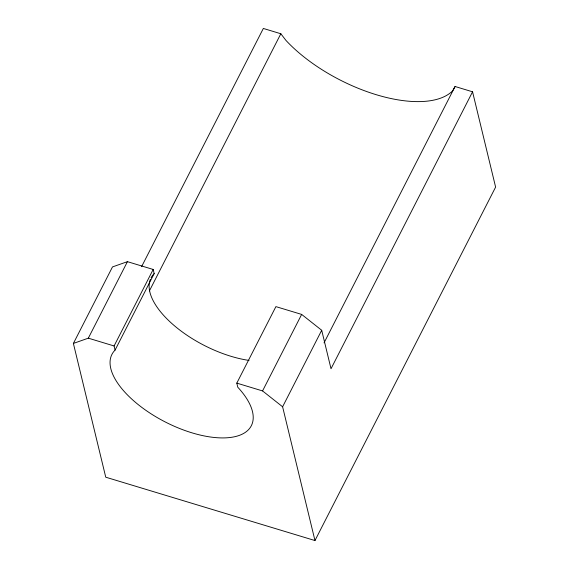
<?xml version="1.0" encoding="UTF-8"?>
<svg xmlns="http://www.w3.org/2000/svg" width="569" height="569" viewBox="0 0 569 569"><rect width="100%" height="100%" fill="white"/><g stroke="black" fill="none" stroke-linecap="round" stroke-linejoin="round"><path stroke-width="0.85" d="M472.562 91.801L495.613 187.094L314.97 540.55L105.749 477.199L73.387 343.434L112.491 266.925L127.428 261.662L153.182 269.457L154.178 273.582L115.08 350.091A78.294 35.875 27.1 0 0 191.959 432.831A78.294 35.875 27.1 0 0 237.799 387.247L236.804 383.122L275.901 306.62L301.655 314.415L321.705 330.276L331.016 368.748L472.562 91.801L455.065 86.502L452.611 90.876A106.325 48.714 27.1 0 1 285.958 40.413L280.837 33.749L263.34 28.45L141.61 266.626M73.387 343.434L88.33 338.164L127.428 261.662M115.08 350.091L114.085 345.966L153.182 269.457M149.398 290.915L280.837 33.749M314.97 540.55L282.608 406.778L262.558 390.924L301.655 314.415M282.608 406.778L321.705 330.276M324.038 342.879L455.065 86.502M88.33 338.164L114.085 345.966M236.804 383.122L262.558 390.924M249.051 360.419A78.294 35.875 27.1 0 1 175.921 327.004A78.294 35.875 27.1 0 1 150.372 279.294M151.091 277.736A78.294 35.875 27.1 0 1 154.178 273.582"/></g></svg>
